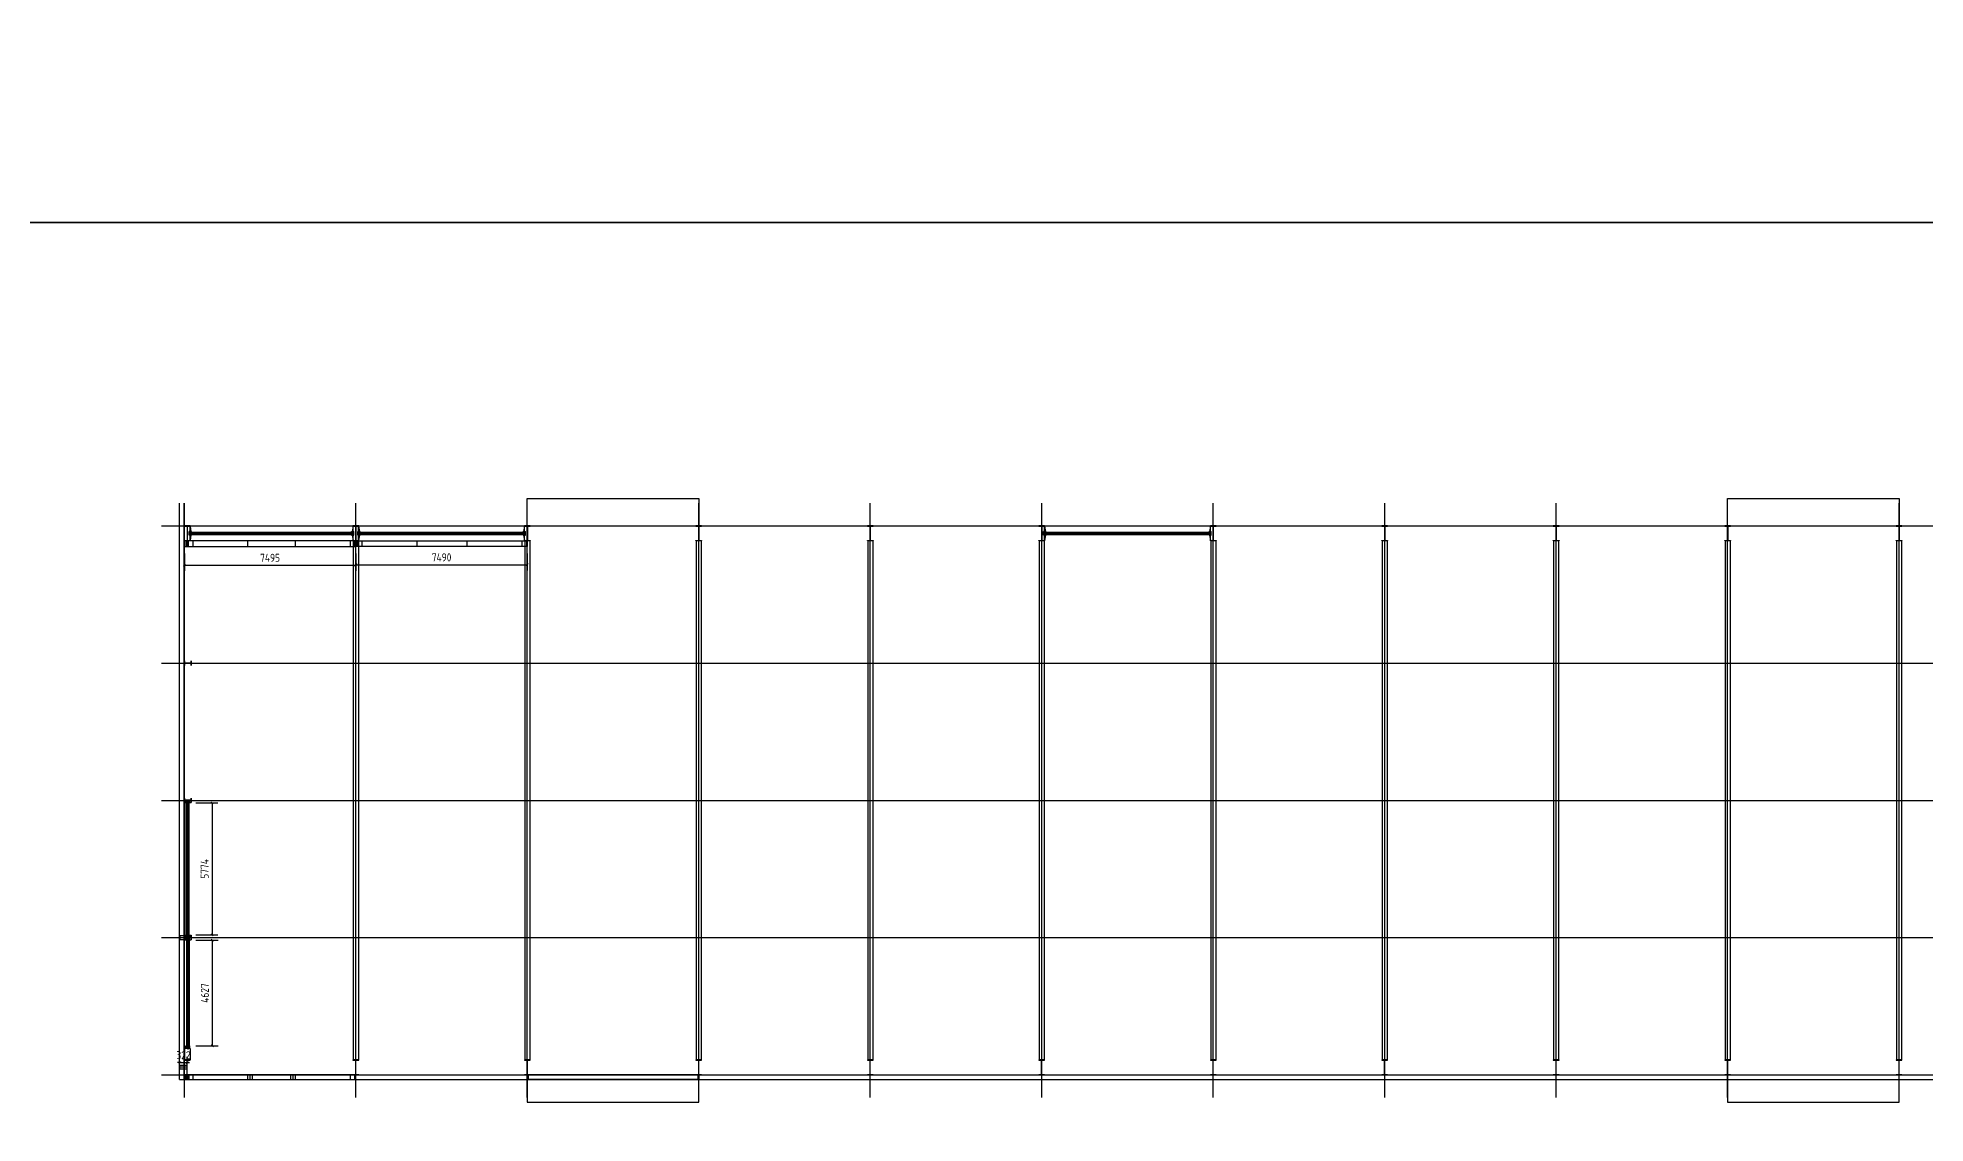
# Model space of a CAD drawing. Extents: x 411778 to 673094, y -11605 to 324395.
# Drawn here: x 533749 to 616306, y 33002 to 80470 of the extents above; entities that cross this region are included whole.
import ezdxf

# ---------------------------------------------------------------- set-up
doc = ezdxf.new("R2010")
doc.units = 0
doc.header["$LTSCALE"] = 1000
doc.header["$MEASUREMENT"] = 0
doc.layers.add('DOTE', color=1, linetype='Continuous')
doc.styles.get("Standard").update_dxf_attribs({"font": 'gbenor.shx', "bigfont": 'gbcbig.shx'})
doc.dimstyles.get("Standard").update_dxf_attribs({"dimscale": 100, "dimtxt": 3.5, "dimasz": 1, "dimexe": 2.5, "dimexo": 3, "dimgap": 1.5, "dimtad": 1, "dimdec": 0, "dimzin": 0, "dimdsep": 46, "dimtxsty": 'Standard', "dimblk": 'ARCHTICK', "dimcen": 0.09, "dimadec": 0, "dimazin": 0, "dimtfac": 1, "dimtdec": 0, "dimtix": 1, "dimtmove": 2, "dimatfit": 3, "dimfxl": 1, "dimtolj": 1, "dimtzin": 0, "dimarcsym": 0})

# ---------------------------------------------------------------- blocks, each defined once
blk = doc.blocks.new('_ArchTick')
at = {"color": 0, "linetype": 'ByBlock', "const_width": 0.4}
blk.add_lwpolyline([(-0.5, -0.5), (0.5, 0.5)], dxfattribs=at)
blk = doc.blocks.new('*D642')
at = {"color": 0, "lineweight": -2}
for p, q in [((539962.5, 35653), (539862.5, 35653)), ((539962.5, 35827.5), (539962.5, 35903)), ((539962.5, 35653), (540284.5, 35653)), ((540284.5, 35827.5), (540284.5, 35903)), ((540284.5, 35653), (540384.5, 35653))]:
    blk.add_line(p, q, dxfattribs=at)
at = {"layer": 'Defpoints', "color": 0}
for p in [(539962.5, 35527.5), (540284.5, 35653), (540284.5, 35527.5)]:
    blk.add_point(p, dxfattribs=at)
at = {"color": 0, "lineweight": -2, "xscale": 100, "yscale": 100, "zscale": 100}
blk.add_blockref('_ArchTick', (539962.5, 35653), dxfattribs=at)
at = {"color": 0, "lineweight": -2, "xscale": 100, "yscale": 100, "zscale": 100, "rotation": 180}
blk.add_blockref('_ArchTick', (540284.5, 35653), dxfattribs=at)
at = {"color": 0, "insert": (540123.5, 35978), "char_height": 350, "attachment_point": 5}
blk.add_mtext('\\A1;322', dxfattribs=at)
blk = doc.blocks.new('*D2700')
at = {"color": 0, "lineweight": -2}
for p, q in [((540669.5, 47009.5), (541623, 47009.5)), ((541373, 47009.5), (541373, 41235.5)), ((540669.5, 41235.5), (541623, 41235.5))]:
    blk.add_line(p, q, dxfattribs=at)
at = {"layer": 'Defpoints', "color": 0}
for p in [(540369.5, 47009.5), (540369.5, 41235.5), (541373, 41235.5)]:
    blk.add_point(p, dxfattribs=at)
at = {"color": 0, "lineweight": -2, "xscale": 100, "yscale": 100, "zscale": 100}
for p, rotation in [((541373, 47009.5), 90), ((541373, 41235.5), 270)]:
    blk.add_blockref('_ArchTick', p, dxfattribs=dict(at, rotation=rotation))
at = {"color": 0, "insert": (541048, 44122.5), "char_height": 350, "attachment_point": 5, "rotation": 90}
blk.add_mtext('\\A1;5774', dxfattribs=at)
blk = doc.blocks.new('*D3299')
at = {"color": 0, "lineweight": -2}
for p, q in [((540669.5, 41009.5), (541634.5, 41009.5)), ((541384.5, 41009.5), (541384.5, 36382.5)), ((540669.5, 36382.5), (541634.5, 36382.5))]:
    blk.add_line(p, q, dxfattribs=at)
at = {"layer": 'Defpoints', "color": 0}
for p in [(540369.5, 41009.5), (540369.5, 36382.5), (541384.5, 36382.5)]:
    blk.add_point(p, dxfattribs=at)
at = {"color": 0, "lineweight": -2, "xscale": 100, "yscale": 100, "zscale": 100}
for p, rotation in [((541384.5, 41009.5), 90), ((541384.5, 36382.5), 270)]:
    blk.add_blockref('_ArchTick', p, dxfattribs=dict(at, rotation=rotation))
at = {"color": 0, "insert": (541059.5, 38696), "char_height": 350, "attachment_point": 5, "rotation": 90}
blk.add_mtext('\\A1;4627', dxfattribs=at)
blk = doc.blocks.new('*D3300')
at = {"color": 0, "lineweight": -2}
for p, q in [((540162.5, 57922.5), (540162.5, 57154.5)), ((547657.5, 57922.5), (547657.5, 57154.5)), ((540162.5, 57404.5), (547657.5, 57404.5))]:
    blk.add_line(p, q, dxfattribs=at)
at = {"layer": 'Defpoints', "color": 0}
for p in [(540162.5, 58222.5), (547657.5, 58222.5), (547657.5, 57404.5)]:
    blk.add_point(p, dxfattribs=at)
at = {"color": 0, "lineweight": -2, "xscale": 100, "yscale": 100, "zscale": 100, "rotation": 180}
blk.add_blockref('_ArchTick', (540162.5, 57404.5), dxfattribs=at)
at = {"color": 0, "lineweight": -2, "xscale": 100, "yscale": 100, "zscale": 100}
blk.add_blockref('_ArchTick', (547657.5, 57404.5), dxfattribs=at)
at = {"color": 0, "insert": (543910, 57729.5), "char_height": 350, "attachment_point": 5}
blk.add_mtext('\\A1;7495', dxfattribs=at)
blk = doc.blocks.new('*D3301')
at = {"color": 0, "lineweight": -2}
for p, q in [((547667.5, 57922.5), (547667.5, 57173)), ((555157.5, 57922.5), (555157.5, 57173)), ((547667.5, 57423), (555157.5, 57423))]:
    blk.add_line(p, q, dxfattribs=at)
at = {"layer": 'Defpoints', "color": 0}
for p in [(547667.5, 58222.5), (555157.5, 58222.5), (555157.5, 57423)]:
    blk.add_point(p, dxfattribs=at)
at = {"color": 0, "lineweight": -2, "xscale": 100, "yscale": 100, "zscale": 100, "rotation": 180}
blk.add_blockref('_ArchTick', (547667.5, 57423), dxfattribs=at)
at = {"color": 0, "lineweight": -2, "xscale": 100, "yscale": 100, "zscale": 100}
blk.add_blockref('_ArchTick', (555157.5, 57423), dxfattribs=at)
at = {"color": 0, "insert": (551412.5, 57748), "char_height": 350, "attachment_point": 5}
blk.add_mtext('\\A1;7490', dxfattribs=at)

msp = doc.modelspace()

# ---------------------------------------------------------------- linework, layer by layer
for p, q in [((555162.5, 59122.5), (555162.5, 60322.5)), ((555162.5, 60322.5), (562662.5, 60322.5)), ((562662.5, 60322.5), (562662.5, 59122.5)), ((607662.5, 59122.5), (607662.5, 60322.5)), ((607662.5, 60322.5), (615162.5, 60322.5)), ((615162.5, 60322.5), (615162.5, 59122.5)), ((540370.5, 58717.5), (540370.5, 58877.5)), ((540470.5, 58877.5), (540370.5, 58877.5)), ((540470.5, 58717.5), (540370.5, 58717.5)), ((540435.5, 58837.5), (540385.5, 58837.5)), ((540435.5, 58837.5), (540385.5, 58837.5)), ((540435.5, 58757.5), (540385.5, 58757.5)), ((540435.5, 58757.5), (540385.5, 58757.5)), ((540410.5, 58482.5), (540410.5, 59112.5)), ((540410.5, 59112.5), (540450.5, 58877.5)), ((540410.5, 58862.5), (540410.5, 58812.5)), ((540410.5, 58862.5), (540410.5, 58812.5)), ((540410.5, 58782.5), (540410.5, 58732.5)), ((540410.5, 58782.5), (540410.5, 58732.5)), ((540450.5, 58717.5), (540410.5, 58482.5)), ((540450.5, 58717.5), (540450.5, 58877.5)), ((540460.5, 58717.5), (540460.5, 58877.5)), ((540470.5, 58717.5), (540470.5, 58877.5)), ((540470.5, 58854.5), (547479.5, 58854.5)), ((540470.5, 58797.5), (547479.5, 58797.5)), ((540470.5, 58740.5), (547479.5, 58740.5)), ((547479.5, 58717.5), (547479.5, 58877.5)), ((547479.5, 58877.5), (547579.5, 58877.5)), ((547479.5, 58717.5), (547579.5, 58717.5)), ((547489.5, 58717.5), (547489.5, 58877.5)), ((547539.5, 59112.5), (547499.5, 58877.5)), ((547499.5, 58717.5), (547499.5, 58877.5)), ((547499.5, 58717.5), (547539.5, 58482.5)), ((547514.5, 58837.5), (547564.5, 58837.5)), ((547514.5, 58837.5), (547564.5, 58837.5)), ((547514.5, 58757.5), (547564.5, 58757.5)), ((547514.5, 58757.5), (547564.5, 58757.5)), ((547539.5, 58482.5), (547539.5, 59112.5)), ((547539.5, 58482.5), (547539.5, 59112.5)), ((547539.5, 58862.5), (547539.5, 58812.5)), ((547539.5, 58862.5), (547539.5, 58812.5)), ((547539.5, 58782.5), (547539.5, 58732.5)), ((547539.5, 58782.5), (547539.5, 58732.5)), ((547579.5, 58717.5), (547579.5, 58877.5)), ((547745.5, 58717.5), (547745.5, 58877.5)), ((547845.5, 58877.5), (547745.5, 58877.5)), ((547845.5, 58717.5), (547745.5, 58717.5)), ((547810.5, 58837.5), (547760.5, 58837.5)), ((547810.5, 58837.5), (547760.5, 58837.5)), ((547810.5, 58757.5), (547760.5, 58757.5)), ((547810.5, 58757.5), (547760.5, 58757.5)), ((547785.5, 58482.5), (547785.5, 59112.5)), ((547785.5, 59112.5), (547825.5, 58877.5)), ((547785.5, 58862.5), (547785.5, 58812.5)), ((547785.5, 58862.5), (547785.5, 58812.5)), ((547785.5, 58782.5), (547785.5, 58732.5)), ((547785.5, 58782.5), (547785.5, 58732.5)), ((547825.5, 58717.5), (547785.5, 58482.5)), ((547825.5, 58717.5), (547825.5, 58877.5)), ((547835.5, 58717.5), (547835.5, 58877.5)), ((547845.5, 58717.5), (547845.5, 58877.5)), ((547845.5, 58854.5), (554979.5, 58854.5)), ((547845.5, 58797.5), (554979.5, 58797.5)), ((547845.5, 58740.5), (554979.5, 58740.5)), ((554979.5, 58717.5), (554979.5, 58877.5)), ((554979.5, 58877.5), (555079.5, 58877.5)), ((554979.5, 58717.5), (555079.5, 58717.5)), ((554989.5, 58717.5), (554989.5, 58877.5)), ((555039.5, 59112.5), (554999.5, 58877.5)), ((554999.5, 58717.5), (554999.5, 58877.5)), ((554999.5, 58717.5), (555039.5, 58482.5)), ((555014.5, 58837.5), (555064.5, 58837.5)), ((555014.5, 58837.5), (555064.5, 58837.5)), ((555014.5, 58757.5), (555064.5, 58757.5)), ((555014.5, 58757.5), (555064.5, 58757.5)), ((555039.5, 58482.5), (555039.5, 59112.5)), ((555039.5, 58482.5), (555039.5, 59112.5)), ((555039.5, 58862.5), (555039.5, 58812.5)), ((555039.5, 58862.5), (555039.5, 58812.5)), ((555039.5, 58782.5), (555039.5, 58732.5)), ((555039.5, 58782.5), (555039.5, 58732.5)), ((555079.5, 58717.5), (555079.5, 58877.5)), ((577745.5, 58717.5), (577745.5, 58877.5)), ((577845.5, 58877.5), (577745.5, 58877.5)), ((577845.5, 58717.5), (577745.5, 58717.5)), ((577810.5, 58837.5), (577760.5, 58837.5)), ((577810.5, 58837.5), (577760.5, 58837.5)), ((577810.5, 58757.5), (577760.5, 58757.5)), ((577810.5, 58757.5), (577760.5, 58757.5)), ((577785.5, 58482.5), (577785.5, 59112.5)), ((577785.5, 59112.5), (577825.5, 58877.5)), ((577785.5, 58862.5), (577785.5, 58812.5)), ((577785.5, 58862.5), (577785.5, 58812.5)), ((577785.5, 58782.5), (577785.5, 58732.5)), ((577785.5, 58782.5), (577785.5, 58732.5)), ((577825.5, 58717.5), (577785.5, 58482.5)), ((577825.5, 58717.5), (577825.5, 58877.5)), ((577835.5, 58717.5), (577835.5, 58877.5)), ((577845.5, 58717.5), (577845.5, 58877.5)), ((577845.5, 58854.5), (584979.5, 58854.5)), ((577845.5, 58797.5), (584979.5, 58797.5)), ((577845.5, 58740.5), (584979.5, 58740.5)), ((584979.5, 58717.5), (584979.5, 58877.5)), ((584979.5, 58877.5), (585079.5, 58877.5)), ((584979.5, 58717.5), (585079.5, 58717.5)), ((584989.5, 58717.5), (584989.5, 58877.5)), ((585039.5, 59112.5), (584999.5, 58877.5)), ((584999.5, 58717.5), (584999.5, 58877.5)), ((584999.5, 58717.5), (585039.5, 58482.5)), ((585014.5, 58837.5), (585064.5, 58837.5)), ((585014.5, 58837.5), (585064.5, 58837.5)), ((585014.5, 58757.5), (585064.5, 58757.5)), ((585014.5, 58757.5), (585064.5, 58757.5)), ((585039.5, 58482.5), (585039.5, 59112.5)), ((585039.5, 58482.5), (585039.5, 59112.5)), ((585039.5, 58862.5), (585039.5, 58812.5)), ((585039.5, 58862.5), (585039.5, 58812.5)), ((585039.5, 58782.5), (585039.5, 58732.5)), ((585039.5, 58782.5), (585039.5, 58732.5)), ((585079.5, 58717.5), (585079.5, 58877.5)), ((540172.5, 47122.5), (540172.5, 41122.5)), ((540392.5, 47109.5), (540232.5, 47109.5)), ((540232.5, 47009.5), (540232.5, 47109.5)), ((540232.5, 47069.5), (540392.5, 47069.5)), ((540392.5, 47069.5), (540232.5, 47069.5)), ((540272.5, 47029.5), (540272.5, 47109.5)), ((540272.5, 47029.5), (540272.5, 47109.5)), ((540272.5, 47029.5), (540272.5, 47109.5)), ((540312.5, 47029.5), (540312.5, 47109.5)), ((540352.5, 47029.5), (540352.5, 47109.5)), ((540352.5, 47029.5), (540352.5, 47109.5)), ((540352.5, 47029.5), (540352.5, 47109.5)), ((540392.5, 47009.5), (540392.5, 47109.5)), ((540172.5, 47029.5), (540452.5, 47029.5)), ((540452.5, 47029.5), (540172.5, 47029.5)), ((540392.5, 47019.5), (540232.5, 47019.5)), ((540392.5, 47009.5), (540232.5, 47009.5)), ((540255.5, 41235.5), (540255.5, 47009.5)), ((540312.5, 47009.5), (540312.5, 41235.5)), ((540312.5, 41235.5), (540312.5, 47009.5)), ((540369.5, 41235.5), (540369.5, 47009.5)), ((540172.5, 41215.5), (540452.5, 41215.5)), ((540452.5, 41215.5), (540172.5, 41215.5)), ((540172.5, 41119.5), (540172.5, 41029.5)), ((540172.5, 41029.5), (540452.5, 41029.5)), ((540392.5, 41235.5), (540232.5, 41235.5)), ((540232.5, 41235.5), (540232.5, 41135.5)), ((540392.5, 41225.5), (540232.5, 41225.5)), ((540232.5, 41175.5), (540392.5, 41175.5)), ((540392.5, 41175.5), (540232.5, 41175.5)), ((540392.5, 41135.5), (540232.5, 41135.5)), ((540392.5, 41109.5), (540232.5, 41109.5)), ((540232.5, 41009.5), (540232.5, 41109.5)), ((540392.5, 41019.5), (540232.5, 41019.5)), ((540392.5, 41009.5), (540232.5, 41009.5)), ((540297.5, 41069.5), (540247.5, 41069.5)), ((540255.5, 41009.5), (540255.5, 36382.5)), ((540262.5, 41069.5), (540282.5, 41069.5)), ((540262.5, 41069.5), (540282.5, 41069.5)), ((540272.5, 41215.5), (540272.5, 41135.5)), ((540272.5, 41215.5), (540272.5, 41135.5)), ((540272.5, 41215.5), (540272.5, 41135.5)), ((540272.5, 41044.5), (540272.5, 41094.5)), ((540272.5, 41059.5), (540272.5, 41079.5)), ((540272.5, 41059.5), (540272.5, 41079.5)), ((540272.5, 41059.5), (540272.5, 41079.5)), ((540312.5, 41009.5), (540312.5, 36382.5)), ((540377.5, 41069.5), (540327.5, 41069.5)), ((540342.5, 41069.5), (540362.5, 41069.5)), ((540342.5, 41069.5), (540362.5, 41069.5)), ((540352.5, 41215.5), (540352.5, 41135.5)), ((540352.5, 41215.5), (540352.5, 41135.5)), ((540352.5, 41215.5), (540352.5, 41135.5)), ((540352.5, 41044.5), (540352.5, 41094.5)), ((540352.5, 41059.5), (540352.5, 41079.5)), ((540352.5, 41059.5), (540352.5, 41079.5)), ((540352.5, 41059.5), (540352.5, 41079.5)), ((540369.5, 41009.5), (540369.5, 36382.5)), ((540392.5, 41235.5), (540392.5, 41135.5)), ((540392.5, 41009.5), (540392.5, 41109.5)), ((540452.5, 41029.5), (540452.5, 41119.5)), ((540232.5, 36272.5), (540232.5, 36382.5)), ((540232.5, 36382.5), (540392.5, 36382.5)), ((540232.5, 36372.5), (540392.5, 36372.5)), ((540232.5, 36362.5), (540392.5, 36362.5)), ((540272.5, 36297.5), (540272.5, 36347.5)), ((540352.5, 36347.5), (540352.5, 36297.5)), ((540392.5, 36382.5), (540392.5, 36272.5)), ((540412.5, 36272.5), (540162.5, 36272.5)), ((540162.5, 36272.5), (540162.5, 35772.5)), ((540232.5, 36282.5), (540392.5, 36282.5)), ((540312.5, 36272.5), (540232.5, 36272.5)), ((540247.5, 36322.5), (540297.5, 36322.5)), ((540392.5, 36272.5), (540312.5, 36272.5)), ((540312.5, 36272.5), (540312.5, 36221)), ((540327.5, 36322.5), (540377.5, 36322.5)), ((540412.5, 36272.5), (540412.5, 35772.5)), ((540162.5, 34912.5), (540162.5, 35112.5)), ((555162.5, 35122.5), (555162.5, 33922.5)), ((562662.5, 33922.5), (562662.5, 35122.5)), ((607662.5, 35122.5), (607662.5, 33922.5)), ((615162.5, 33922.5), (615162.5, 35122.5)), ((555162.5, 33922.5), (562662.5, 33922.5)), ((607662.5, 33922.5), (615162.5, 33922.5))]:
    msp.add_line(p, q)
at = {"color": 4}
for p, q in [((540412.5, 59122.5), (540162.5, 59122.5)), ((540162.5, 59122.5), (540162.5, 59112.5)), ((540162.5, 59112.5), (540412.5, 59112.5)), ((540284.5, 59112.5), (540284.5, 58482.5)), ((540290.5, 59112.5), (540290.5, 58482.5)), ((540412.5, 59112.5), (540412.5, 59122.5)), ((547787.5, 59122.5), (547537.5, 59122.5)), ((547537.5, 59122.5), (547537.5, 59112.5)), ((547537.5, 59112.5), (547787.5, 59112.5)), ((547659.5, 59112.5), (547659.5, 58482.5)), ((547665.5, 59112.5), (547665.5, 58482.5)), ((547787.5, 59112.5), (547787.5, 59122.5)), ((555287.5, 59122.5), (555037.5, 59122.5)), ((555037.5, 59122.5), (555037.5, 59112.5)), ((555037.5, 59112.5), (555287.5, 59112.5)), ((555159.5, 59112.5), (555159.5, 58482.5)), ((555165.5, 59112.5), (555165.5, 58482.5)), ((555287.5, 59112.5), (555287.5, 59122.5)), ((562787.5, 59122.5), (562537.5, 59122.5)), ((562537.5, 59122.5), (562537.5, 59112.5)), ((562537.5, 59112.5), (562787.5, 59112.5)), ((562659.5, 59112.5), (562659.5, 58482.5)), ((562665.5, 59112.5), (562665.5, 58482.5)), ((562787.5, 59112.5), (562787.5, 59122.5)), ((570287.5, 59122.5), (570037.5, 59122.5)), ((570037.5, 59122.5), (570037.5, 59112.5)), ((570037.5, 59112.5), (570287.5, 59112.5)), ((570159.5, 59112.5), (570159.5, 58482.5)), ((570165.5, 59112.5), (570165.5, 58482.5)), ((570287.5, 59112.5), (570287.5, 59122.5)), ((577787.5, 59122.5), (577537.5, 59122.5)), ((577537.5, 59122.5), (577537.5, 59112.5)), ((577537.5, 59112.5), (577787.5, 59112.5)), ((577659.5, 59112.5), (577659.5, 58482.5)), ((577665.5, 59112.5), (577665.5, 58482.5)), ((577787.5, 59112.5), (577787.5, 59122.5)), ((585287.5, 59122.5), (585037.5, 59122.5)), ((585037.5, 59122.5), (585037.5, 59112.5)), ((585037.5, 59112.5), (585287.5, 59112.5)), ((585159.5, 59112.5), (585159.5, 58482.5)), ((585165.5, 59112.5), (585165.5, 58482.5)), ((585287.5, 59112.5), (585287.5, 59122.5)), ((592787.5, 59122.5), (592537.5, 59122.5)), ((592537.5, 59122.5), (592537.5, 59112.5)), ((592537.5, 59112.5), (592787.5, 59112.5)), ((592659.5, 59112.5), (592659.5, 58482.5)), ((592665.5, 59112.5), (592665.5, 58482.5)), ((592787.5, 59112.5), (592787.5, 59122.5)), ((600287.5, 59122.5), (600037.5, 59122.5)), ((600037.5, 59122.5), (600037.5, 59112.5)), ((600037.5, 59112.5), (600287.5, 59112.5)), ((600159.5, 59112.5), (600159.5, 58482.5)), ((600165.5, 59112.5), (600165.5, 58482.5)), ((600287.5, 59112.5), (600287.5, 59122.5)), ((607787.5, 59122.5), (607537.5, 59122.5)), ((607537.5, 59122.5), (607537.5, 59112.5)), ((607537.5, 59112.5), (607787.5, 59112.5)), ((607659.5, 59112.5), (607659.5, 58482.5)), ((607665.5, 59112.5), (607665.5, 58482.5)), ((607787.5, 59112.5), (607787.5, 59122.5)), ((615287.5, 59122.5), (615037.5, 59122.5)), ((615037.5, 59122.5), (615037.5, 59112.5)), ((615037.5, 59112.5), (615287.5, 59112.5)), ((615159.5, 59112.5), (615159.5, 58482.5)), ((615165.5, 59112.5), (615165.5, 58482.5)), ((615287.5, 59112.5), (615287.5, 59122.5)), ((540162.5, 58472.5), (540162.5, 58482.5)), ((540162.5, 58482.5), (540412.5, 58482.5)), ((540412.5, 58472.5), (540162.5, 58472.5)), ((540412.5, 58482.5), (540412.5, 58472.5)), ((547537.5, 58472.5), (547537.5, 58482.5)), ((547537.5, 58482.5), (547787.5, 58482.5)), ((547787.5, 58472.5), (547537.5, 58472.5)), ((547552.5, 58472.5), (547552.5, 35772.5)), ((547772.5, 58472.5), (547772.5, 35772.5)), ((547787.5, 58482.5), (547787.5, 58472.5)), ((555037.5, 58472.5), (555037.5, 58482.5)), ((555037.5, 58482.5), (555287.5, 58482.5)), ((555287.5, 58472.5), (555037.5, 58472.5)), ((555052.5, 58472.5), (555052.5, 35772.5)), ((555272.5, 58472.5), (555272.5, 35772.5)), ((555287.5, 58482.5), (555287.5, 58472.5)), ((562537.5, 58472.5), (562537.5, 58482.5)), ((562537.5, 58482.5), (562787.5, 58482.5)), ((562787.5, 58472.5), (562537.5, 58472.5)), ((562552.5, 58472.5), (562552.5, 35772.5)), ((562772.5, 58472.5), (562772.5, 35772.5)), ((562787.5, 58482.5), (562787.5, 58472.5)), ((570037.5, 58472.5), (570037.5, 58482.5)), ((570037.5, 58482.5), (570287.5, 58482.5)), ((570287.5, 58472.5), (570037.5, 58472.5)), ((570052.5, 58472.5), (570052.5, 35772.5)), ((570272.5, 58472.5), (570272.5, 35772.5)), ((570287.5, 58482.5), (570287.5, 58472.5)), ((577537.5, 58472.5), (577537.5, 58482.5)), ((577537.5, 58482.5), (577787.5, 58482.5)), ((577787.5, 58472.5), (577537.5, 58472.5)), ((577552.5, 58472.5), (577552.5, 35772.5)), ((577772.5, 58472.5), (577772.5, 35772.5)), ((577787.5, 58482.5), (577787.5, 58472.5)), ((585037.5, 58472.5), (585037.5, 58482.5)), ((585037.5, 58482.5), (585287.5, 58482.5)), ((585287.5, 58472.5), (585037.5, 58472.5)), ((585052.5, 58472.5), (585052.5, 35772.5)), ((585272.5, 58472.5), (585272.5, 35772.5)), ((585287.5, 58482.5), (585287.5, 58472.5)), ((592537.5, 58472.5), (592537.5, 58482.5)), ((592537.5, 58482.5), (592787.5, 58482.5)), ((592787.5, 58472.5), (592537.5, 58472.5)), ((592552.5, 58472.5), (592552.5, 35772.5)), ((592772.5, 58472.5), (592772.5, 35772.5)), ((592787.5, 58482.5), (592787.5, 58472.5)), ((600037.5, 58472.5), (600037.5, 58482.5)), ((600037.5, 58482.5), (600287.5, 58482.5)), ((600287.5, 58472.5), (600037.5, 58472.5)), ((600052.5, 58472.5), (600052.5, 35772.5)), ((600272.5, 58472.5), (600272.5, 35772.5)), ((600287.5, 58482.5), (600287.5, 58472.5)), ((607537.5, 58472.5), (607537.5, 58482.5)), ((607537.5, 58482.5), (607787.5, 58482.5)), ((607787.5, 58472.5), (607537.5, 58472.5)), ((607552.5, 58472.5), (607552.5, 35772.5)), ((607772.5, 58472.5), (607772.5, 35772.5)), ((607787.5, 58482.5), (607787.5, 58472.5)), ((615037.5, 58472.5), (615037.5, 58482.5)), ((615037.5, 58482.5), (615287.5, 58482.5)), ((615287.5, 58472.5), (615037.5, 58472.5)), ((615052.5, 58472.5), (615052.5, 35772.5)), ((615272.5, 58472.5), (615272.5, 35772.5)), ((615287.5, 58482.5), (615287.5, 58472.5)), ((540162.5, 53222.5), (540162.5, 53022.5)), ((540172.5, 53222.5), (540162.5, 53222.5)), ((540162.5, 53022.5), (540172.5, 53022.5)), ((540172.5, 53022.5), (540172.5, 53222.5)), ((540452.5, 53125.5), (540172.5, 53125.5)), ((540452.5, 53119.5), (540172.5, 53119.5)), ((540462.5, 53222.5), (540452.5, 53222.5)), ((540452.5, 53222.5), (540452.5, 53022.5)), ((540452.5, 53022.5), (540462.5, 53022.5)), ((540462.5, 53022.5), (540462.5, 53222.5)), ((540162.5, 47222.5), (540162.5, 47022.5)), ((540172.5, 47222.5), (540162.5, 47222.5)), ((540172.5, 47022.5), (540172.5, 47222.5)), ((540452.5, 47125.5), (540172.5, 47125.5)), ((540452.5, 47119.5), (540172.5, 47119.5)), ((540462.5, 47222.5), (540452.5, 47222.5)), ((540452.5, 47222.5), (540452.5, 47022.5)), ((540462.5, 47022.5), (540462.5, 47222.5)), ((540162.5, 47022.5), (540172.5, 47022.5)), ((540452.5, 47022.5), (540462.5, 47022.5)), ((540162.5, 41222.5), (540162.5, 41022.5)), ((540172.5, 41222.5), (540162.5, 41222.5)), ((540162.5, 41022.5), (540172.5, 41022.5)), ((540172.5, 41022.5), (540172.5, 41222.5)), ((540452.5, 41125.5), (540172.5, 41125.5)), ((540452.5, 41119.5), (540172.5, 41119.5)), ((540462.5, 41222.5), (540452.5, 41222.5)), ((540452.5, 41222.5), (540452.5, 41022.5)), ((540452.5, 41022.5), (540462.5, 41022.5)), ((540462.5, 41022.5), (540462.5, 41222.5)), ((540412.5, 35772.5), (540162.5, 35772.5)), ((540162.5, 35772.5), (540162.5, 35762.5)), ((540162.5, 35762.5), (540412.5, 35762.5)), ((540284.5, 35132.5), (540284.5, 35762.5)), ((540290.5, 35132.5), (540290.5, 35762.5)), ((540412.5, 35762.5), (540412.5, 35772.5)), ((547787.5, 35772.5), (547537.5, 35772.5)), ((547537.5, 35772.5), (547537.5, 35762.5)), ((547537.5, 35762.5), (547787.5, 35762.5)), ((547659.5, 35132.5), (547659.5, 35762.5)), ((547665.5, 35132.5), (547665.5, 35762.5)), ((547787.5, 35762.5), (547787.5, 35772.5)), ((555287.5, 35772.5), (555037.5, 35772.5)), ((555037.5, 35772.5), (555037.5, 35762.5)), ((555037.5, 35762.5), (555287.5, 35762.5)), ((555159.5, 35132.5), (555159.5, 35762.5)), ((555165.5, 35132.5), (555165.5, 35762.5)), ((555287.5, 35762.5), (555287.5, 35772.5)), ((562787.5, 35772.5), (562537.5, 35772.5)), ((562537.5, 35772.5), (562537.5, 35762.5)), ((562537.5, 35762.5), (562787.5, 35762.5)), ((562659.5, 35132.5), (562659.5, 35762.5)), ((562665.5, 35132.5), (562665.5, 35762.5)), ((562787.5, 35762.5), (562787.5, 35772.5)), ((570287.5, 35772.5), (570037.5, 35772.5)), ((570037.5, 35772.5), (570037.5, 35762.5)), ((570037.5, 35762.5), (570287.5, 35762.5)), ((570159.5, 35132.5), (570159.5, 35762.5)), ((570165.5, 35132.5), (570165.5, 35762.5)), ((570287.5, 35762.5), (570287.5, 35772.5)), ((577787.5, 35772.5), (577537.5, 35772.5)), ((577537.5, 35772.5), (577537.5, 35762.5)), ((577537.5, 35762.5), (577787.5, 35762.5)), ((577659.5, 35132.5), (577659.5, 35762.5)), ((577665.5, 35132.5), (577665.5, 35762.5)), ((577787.5, 35762.5), (577787.5, 35772.5)), ((585287.5, 35772.5), (585037.5, 35772.5)), ((585037.5, 35772.5), (585037.5, 35762.5)), ((585037.5, 35762.5), (585287.5, 35762.5)), ((585159.5, 35132.5), (585159.5, 35762.5)), ((585165.5, 35132.5), (585165.5, 35762.5)), ((585287.5, 35762.5), (585287.5, 35772.5)), ((592787.5, 35772.5), (592537.5, 35772.5)), ((592537.5, 35772.5), (592537.5, 35762.5)), ((592537.5, 35762.5), (592787.5, 35762.5)), ((592659.5, 35132.5), (592659.5, 35762.5)), ((592665.5, 35132.5), (592665.5, 35762.5)), ((592787.5, 35762.5), (592787.5, 35772.5)), ((600287.5, 35772.5), (600037.5, 35772.5)), ((600037.5, 35772.5), (600037.5, 35762.5)), ((600037.5, 35762.5), (600287.5, 35762.5)), ((600159.5, 35132.5), (600159.5, 35762.5)), ((600165.5, 35132.5), (600165.5, 35762.5)), ((600287.5, 35762.5), (600287.5, 35772.5)), ((607787.5, 35772.5), (607537.5, 35772.5)), ((607537.5, 35772.5), (607537.5, 35762.5)), ((607537.5, 35762.5), (607787.5, 35762.5)), ((607659.5, 35132.5), (607659.5, 35762.5)), ((607665.5, 35132.5), (607665.5, 35762.5)), ((607787.5, 35762.5), (607787.5, 35772.5)), ((615287.5, 35772.5), (615037.5, 35772.5)), ((615037.5, 35772.5), (615037.5, 35762.5)), ((615037.5, 35762.5), (615287.5, 35762.5)), ((615159.5, 35132.5), (615159.5, 35762.5)), ((615165.5, 35132.5), (615165.5, 35762.5)), ((615287.5, 35762.5), (615287.5, 35772.5)), ((540162.5, 35122.5), (540162.5, 35132.5)), ((540162.5, 35132.5), (540412.5, 35132.5)), ((540412.5, 35122.5), (540162.5, 35122.5)), ((540412.5, 35132.5), (540412.5, 35122.5)), ((547537.5, 35122.5), (547537.5, 35132.5)), ((547537.5, 35132.5), (547787.5, 35132.5)), ((547787.5, 35122.5), (547537.5, 35122.5)), ((547787.5, 35132.5), (547787.5, 35122.5)), ((555037.5, 35122.5), (555037.5, 35132.5)), ((555037.5, 35132.5), (555287.5, 35132.5)), ((555287.5, 35122.5), (555037.5, 35122.5)), ((555287.5, 35132.5), (555287.5, 35122.5)), ((562537.5, 35122.5), (562537.5, 35132.5)), ((562537.5, 35132.5), (562787.5, 35132.5)), ((562787.5, 35122.5), (562537.5, 35122.5)), ((562787.5, 35132.5), (562787.5, 35122.5)), ((570037.5, 35122.5), (570037.5, 35132.5)), ((570037.5, 35132.5), (570287.5, 35132.5)), ((570287.5, 35122.5), (570037.5, 35122.5)), ((570287.5, 35132.5), (570287.5, 35122.5)), ((577537.5, 35122.5), (577537.5, 35132.5)), ((577537.5, 35132.5), (577787.5, 35132.5)), ((577787.5, 35122.5), (577537.5, 35122.5)), ((577787.5, 35132.5), (577787.5, 35122.5)), ((585037.5, 35122.5), (585037.5, 35132.5)), ((585037.5, 35132.5), (585287.5, 35132.5)), ((585287.5, 35122.5), (585037.5, 35122.5)), ((585287.5, 35132.5), (585287.5, 35122.5)), ((592537.5, 35122.5), (592537.5, 35132.5)), ((592537.5, 35132.5), (592787.5, 35132.5)), ((592787.5, 35122.5), (592537.5, 35122.5)), ((592787.5, 35132.5), (592787.5, 35122.5)), ((600037.5, 35122.5), (600037.5, 35132.5)), ((600037.5, 35132.5), (600287.5, 35132.5)), ((600287.5, 35122.5), (600037.5, 35122.5)), ((600287.5, 35132.5), (600287.5, 35122.5)), ((607537.5, 35122.5), (607537.5, 35132.5)), ((607537.5, 35132.5), (607787.5, 35132.5)), ((607787.5, 35122.5), (607537.5, 35122.5)), ((607787.5, 35132.5), (607787.5, 35122.5)), ((615037.5, 35122.5), (615037.5, 35132.5)), ((615037.5, 35132.5), (615287.5, 35132.5)), ((615287.5, 35122.5), (615037.5, 35122.5)), ((615287.5, 35132.5), (615287.5, 35122.5))]:
    msp.add_line(p, q, dxfattribs=at)
at = {"color": 1}
for p, q in [((540287.5, 59112.5), (540287.5, 58472.5)), ((547662.5, 59112.5), (547662.5, 58482.5)), ((555162.5, 59112.5), (555162.5, 58482.5)), ((562662.5, 59112.5), (562662.5, 58482.5)), ((570162.5, 59112.5), (570162.5, 58482.5)), ((577662.5, 59112.5), (577662.5, 58482.5)), ((585162.5, 59112.5), (585162.5, 58482.5)), ((592662.5, 59112.5), (592662.5, 58482.5)), ((600162.5, 59112.5), (600162.5, 58482.5)), ((607662.5, 59112.5), (607662.5, 58482.5)), ((615162.5, 59112.5), (615162.5, 58482.5)), ((540287.5, 35122.5), (540287.5, 35772.5)), ((547662.5, 35132.5), (547662.5, 35762.5)), ((555162.5, 35132.5), (555162.5, 35762.5)), ((562662.5, 35132.5), (562662.5, 35762.5)), ((570162.5, 35132.5), (570162.5, 35762.5)), ((577662.5, 35132.5), (577662.5, 35762.5)), ((585162.5, 35132.5), (585162.5, 35762.5)), ((592662.5, 35132.5), (592662.5, 35762.5)), ((600162.5, 35132.5), (600162.5, 35762.5)), ((607662.5, 35132.5), (607662.5, 35762.5)), ((615162.5, 35132.5), (615162.5, 35762.5)), ((540284.5, 35447.5), (539962.5, 35447.5)), ((540287.5, 35122.5), (540287.5, 34922.5))]:
    msp.add_line(p, q, dxfattribs=at)
at = {"color": 6}
for p, q in [((547657.5, 58472.5), (540162.5, 58472.5)), ((540162.5, 58472.5), (540162.5, 58222.5)), ((540162.5, 58222.5), (547657.5, 58222.5)), ((540247.5, 58472.5), (540247.5, 58222.5)), ((540287.5, 58472.5), (540287.5, 58222.5)), ((540327.5, 58472.5), (540327.5, 58222.5)), ((540527.5, 58472.5), (540527.5, 58222.5)), ((542927.5, 58472.5), (542927.5, 58222.5)), ((545022.5, 58222.5), (545022.5, 58472.5)), ((547422.5, 58222.5), (547422.5, 58472.5)), ((547622.5, 58222.5), (547622.5, 58472.5)), ((547657.5, 58222.5), (547657.5, 58472.5)), ((547667.5, 58222.5), (547667.5, 58472.5)), ((547667.5, 58472.5), (555157.5, 58472.5)), ((555157.5, 58222.5), (547667.5, 58222.5)), ((547702.5, 58222.5), (547702.5, 58472.5)), ((547737.5, 58222.5), (547737.5, 58472.5)), ((547937.5, 58222.5), (547937.5, 58472.5)), ((550337.5, 58222.5), (550337.5, 58472.5)), ((552522.5, 58472.5), (552522.5, 58222.5)), ((554922.5, 58472.5), (554922.5, 58222.5)), ((555122.5, 58472.5), (555122.5, 58222.5)), ((555157.5, 58472.5), (555157.5, 58222.5)), ((555162.5, 58472.5), (555162.5, 58222.5)), ((540162.5, 35112.5), (540162.5, 34912.5)), ((547657.5, 35112.5), (540162.5, 35112.5)), ((540162.5, 34912.5), (547657.5, 34912.5)), ((540247.5, 35112.5), (540247.5, 34912.5)), ((540287.5, 35112.5), (540287.5, 34912.5)), ((540327.5, 35112.5), (540327.5, 34912.5)), ((540527.5, 35112.5), (540527.5, 34912.5)), ((542927.5, 35112.5), (542927.5, 34912.5)), ((543027.5, 35112.5), (543027.5, 34912.5)), ((543127.5, 35112.5), (543127.5, 34912.5)), ((544822.5, 34912.5), (544822.5, 35112.5)), ((544922.5, 34912.5), (544922.5, 35112.5)), ((545022.5, 34912.5), (545022.5, 35112.5)), ((547422.5, 34912.5), (547422.5, 35112.5)), ((547622.5, 34912.5), (547622.5, 35112.5)), ((547657.5, 34912.5), (547657.5, 35112.5)), ((547667.5, 34912.5), (547667.5, 35112.5)), ((555167.5, 35112.5), (555167.5, 34912.5)), ((562657.5, 35112.5), (555167.5, 35112.5)), ((562657.5, 34912.5), (555167.5, 34912.5)), ((555202.5, 35112.5), (555202.5, 34912.5)), ((562622.5, 35112.5), (562622.5, 34912.5)), ((562657.5, 35112.5), (562657.5, 34912.5))]:
    msp.add_line(p, q, dxfattribs=at)
at = {"color": 2}
for p, q in [((540162.5, 41202.5), (539962.5, 41202.5)), ((539962.5, 41202.5), (539962.5, 41042.5)), ((539962.5, 41042.5), (540162.5, 41042.5)), ((539962.5, 35367.5), (539962.5, 35527.5)), ((540284.5, 35527.5), (539962.5, 35527.5)), ((540284.5, 35367.5), (539962.5, 35367.5)), ((540207.5, 35122.5), (540207.5, 34922.5)), ((540207.5, 34922.5), (540367.5, 34922.5)), ((540367.5, 34922.5), (540367.5, 35122.5))]:
    msp.add_line(p, q, dxfattribs=at)
for points in [[(524593.5, 156395), (643393.5, 156395), (643393.5, 72395), (524593.5, 72395)], [(524593.5, 72395), (643393.5, 72395), (643393.5, -11605), (524593.5, -11605)]]:
    msp.add_lwpolyline(points, close=True)
for centre in [(540410.5, 58837.5), (540410.5, 58837.5), (540410.5, 58757.5), (540410.5, 58757.5), (547539.5, 58837.5), (547539.5, 58837.5), (547539.5, 58757.5), (547539.5, 58757.5), (547785.5, 58837.5), (547785.5, 58837.5), (547785.5, 58757.5), (547785.5, 58757.5), (555039.5, 58837.5), (555039.5, 58837.5), (555039.5, 58757.5), (555039.5, 58757.5), (577785.5, 58837.5), (577785.5, 58837.5), (577785.5, 58757.5), (577785.5, 58757.5), (585039.5, 58837.5), (585039.5, 58837.5), (585039.5, 58757.5), (585039.5, 58757.5), (540272.5, 47069.5), (540272.5, 47069.5), (540272.5, 47069.5), (540272.5, 47069.5), (540352.5, 47069.5), (540352.5, 47069.5), (540352.5, 47069.5), (540352.5, 47069.5), (540272.5, 41175.5), (540272.5, 41175.5), (540272.5, 41175.5), (540272.5, 41069.5), (540272.5, 41069.5), (540272.5, 41069.5), (540272.5, 41069.5), (540352.5, 41175.5), (540352.5, 41175.5), (540352.5, 41175.5), (540352.5, 41069.5), (540352.5, 41069.5), (540352.5, 41069.5), (540352.5, 41069.5), (540272.5, 36322.5), (540352.5, 36322.5)]:
    msp.add_circle(centre, 10)
at = {"layer": 'DOTE', "color": 0}
for p, q in [((539952.5, 34912.5), (539952.5, 60122.5)), ((540152.5, 34912.5), (540152.5, 60122.5)), ((539952.5, 34912.5), (540152.5, 34912.5)), ((540162.5, 35112.5), (631162.5, 35112.5)), ((540162.5, 34912.5), (631162.5, 34912.5))]:
    msp.add_line(p, q, dxfattribs=at)
at = {"layer": 'DOTE'}
for p, q in [((540162.5, 34122.5), (540162.5, 60122.5)), ((547662.5, 34122.5), (547662.5, 60122.5)), ((555162.5, 34122.5), (555162.5, 60122.5)), ((562662.5, 34122.5), (562662.5, 60122.5)), ((570162.5, 34122.5), (570162.5, 60122.5)), ((577662.5, 34122.5), (577662.5, 60122.5)), ((585162.5, 34122.5), (585162.5, 60122.5)), ((592662.5, 34122.5), (592662.5, 60122.5)), ((600162.5, 34122.5), (600162.5, 60122.5)), ((607662.5, 34122.5), (607662.5, 60122.5)), ((615162.5, 34122.5), (615162.5, 60122.5)), ((539162.5, 59122.5), (631162.5, 59122.5)), ((539162.5, 53122.5), (631162.5, 53122.5)), ((539162.5, 47122.5), (631162.5, 47122.5)), ((539162.5, 41122.5), (631162.5, 41122.5)), ((539162.5, 35122.5), (631162.5, 35122.5))]:
    msp.add_line(p, q, dxfattribs=at)

# ---------------------------------------------------------------- dimensions: what is measured, and where the dimension line sits
for p1, p2, distance, picture, middle in [((540162.5, 58222.5), (547657.5, 58222.5), -818, '*D3300', (543910, 57729.5)), ((547667.5, 58222.5), (555157.5, 58222.5), -799.5, '*D3301', (551412.5, 57748)), ((540369.5, 47009.5), (540369.5, 41235.5), 1003.5, '*D2700', (541048, 44122.5)), ((540369.5, 41009.5), (540369.5, 36382.5), 1015, '*D3299', (541059.5, 38696)), ((539962.5, 35527.5), (540284.5, 35527.5), 125.5, '*D642', (540123.5, 35978))]:
    dim = msp.add_aligned_dim(p1=p1, p2=p2, distance=distance, dimstyle='Standard')
    dim.commit()
    dim.dimension.update_dxf_attribs({"geometry": picture, "text_midpoint": middle})

doc.saveas('drawing.dxf')
